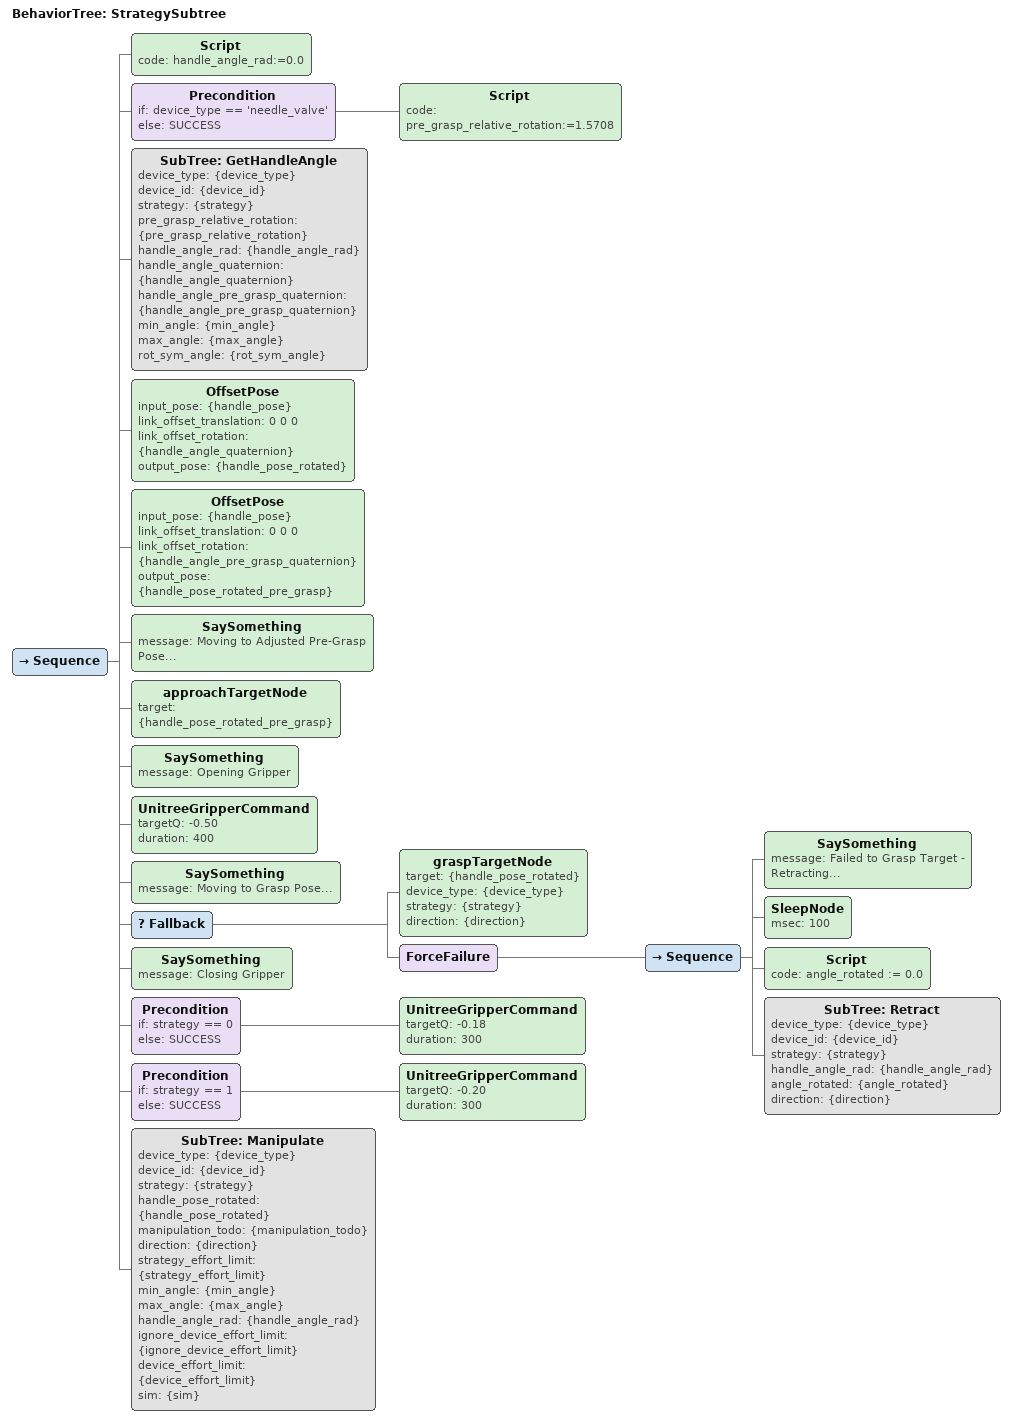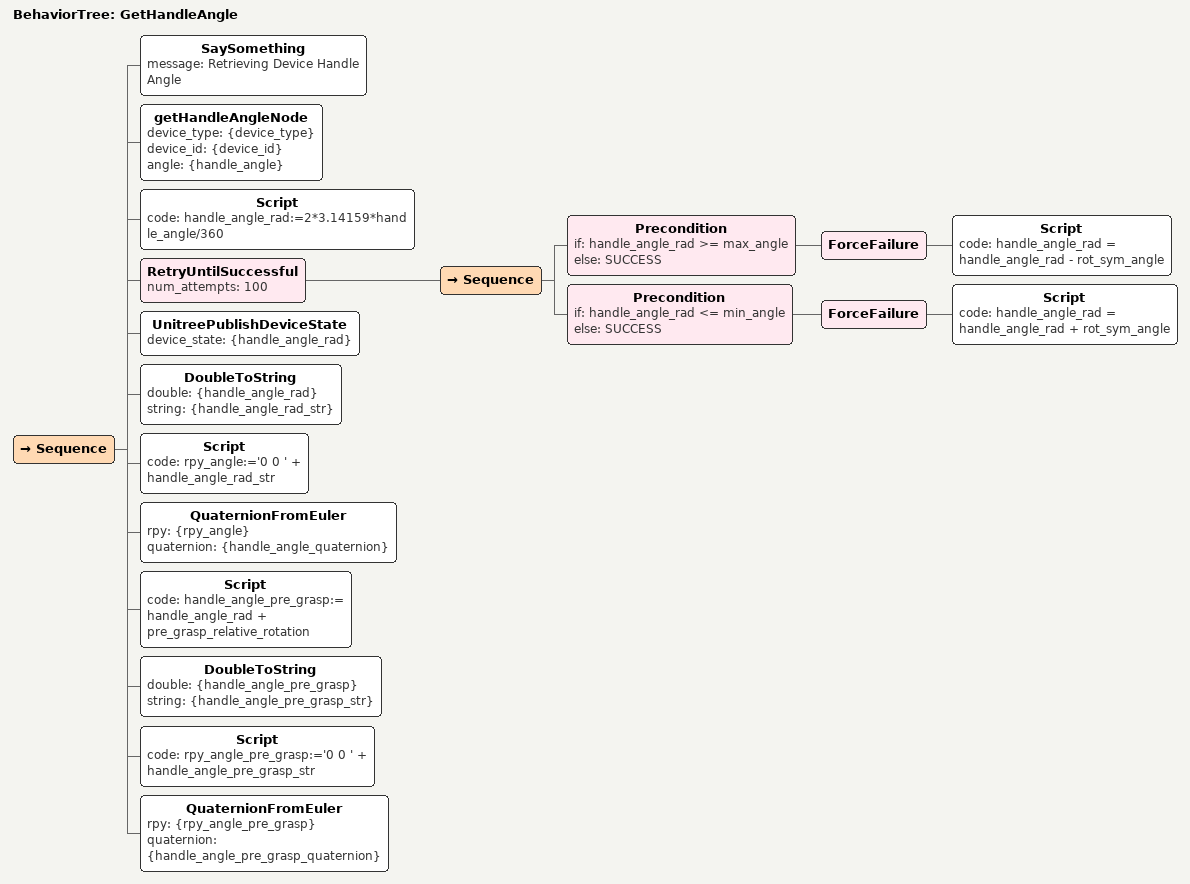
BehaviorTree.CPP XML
<BehaviorTree ID="StrategySubtree">

    <Sequence>

        <Script code="handle_angle_rad:=0.0"/>

        <!-- For pre-grasp, some devices and strategies benefit from applying a relative rotation to the pre-grasp pose -->
        <Precondition if="device_type == 'needle_valve'" else="SUCCESS">
            <Script code="pre_grasp_relative_rotation:=1.5708"/>
        </Precondition>

        <!-- Get Handle Angle (in radians and quaternions)-->
        <SubTree ID="GetHandleAngle" device_type="{device_type}" device_id="{device_id}" strategy="{strategy}" pre_grasp_relative_rotation="{pre_grasp_relative_rotation}" handle_angle_rad="{handle_angle_rad}" handle_angle_quaternion="{handle_angle_quaternion}" handle_angle_pre_grasp_quaternion="{handle_angle_pre_grasp_quaternion}" min_angle="{min_angle}" max_angle="{max_angle}" rot_sym_angle="{rot_sym_angle}"/>

        <!-- Get Pose of (Rotated) Handle -->
        <OffsetPose input_pose="{handle_pose}" link_offset_translation="0 0 0" link_offset_rotation="{handle_angle_quaternion}" output_pose="{handle_pose_rotated}"/>
        <OffsetPose input_pose="{handle_pose}" link_offset_translation="0 0 0" link_offset_rotation="{handle_angle_pre_grasp_quaternion}" output_pose="{handle_pose_rotated_pre_grasp}"/>

        <!-- Tick approachTarget Action-->
        <SaySomething message="Moving to Adjusted Pre-Grasp Pose..."/>
        <approachTargetNode target="{handle_pose_rotated_pre_grasp}"/>

        <!-- Open Gripper -->
        <SaySomething message="Opening Gripper"/>
        <UnitreeGripperCommand targetQ="-0.50" duration="400"/>

        <!-- Grasp -->

        <!-- Tick graspTarget Action-->
        <SaySomething message="Moving to Grasp Pose..."/>
        <Fallback>
            <graspTargetNode target="{handle_pose_rotated}" device_type="{device_type}" strategy="{strategy}" direction="{direction}"/>

            <ForceFailure>

                <!-- Retract -->

                <Sequence>

                    <SaySomething message="Failed to Grasp Target - Retracting..."/>

                    <SleepNode msec="100"/>

                    <!-- Retract Arm -->
                    <Script code="angle_rotated := 0.0"/>
                    <SubTree ID="Retract" device_type="{device_type}" device_id="{device_id}" strategy="{strategy}" handle_angle_rad="{handle_angle_rad}" angle_rotated="{angle_rotated}" direction="{direction}"/>

                </Sequence>

            </ForceFailure>
        </Fallback>

        <!-- Close Gripper -->
        <SaySomething message="Closing Gripper"/>

        <Precondition if="strategy == 0" else="SUCCESS">

            <UnitreeGripperCommand targetQ="-0.18" duration="300"/>

        </Precondition>

        <Precondition if="strategy == 1" else="SUCCESS">

            <UnitreeGripperCommand targetQ="-0.20" duration="300"/>

        </Precondition>

        <!-- Manipulate -->

        <SubTree ID="Manipulate" device_type="{device_type}" device_id="{device_id}" strategy="{strategy}" handle_pose_rotated="{handle_pose_rotated}" manipulation_todo="{manipulation_todo}" direction="{direction}" strategy_effort_limit="{strategy_effort_limit}" min_angle="{min_angle}" max_angle="{max_angle}" handle_angle_rad="{handle_angle_rad}" ignore_device_effort_limit="{ignore_device_effort_limit}" device_effort_limit="{device_effort_limit}" sim="{sim}"/>

    </Sequence>

</BehaviorTree>

<BehaviorTree ID="GetHandleAngle">

    <Sequence>

        <!-- Call getHandleAngle Service -->
        <SaySomething message="Retrieving Device Handle Angle"/>
        <getHandleAngleNode device_type="{device_type}" device_id="{device_id}" angle="{handle_angle}"/>

        <!-- Convert to Radians -->
        <Script code="handle_angle_rad:=2*3.14159*handle_angle/360"/>

        <!-- Ensure Hangle Angle is within Max/Min Limits -->
        <RetryUntilSuccessful num_attempts="100">
            <Sequence>
                <Precondition if="handle_angle_rad >= max_angle" else="SUCCESS">
                    <ForceFailure>
                        <Script code="handle_angle_rad = handle_angle_rad - rot_sym_angle"/>
                    </ForceFailure>
                </Precondition>
                <Precondition if="handle_angle_rad &lt;= min_angle" else="SUCCESS">
                    <ForceFailure>
                        <Script code="handle_angle_rad = handle_angle_rad + rot_sym_angle"/>
                    </ForceFailure>
                </Precondition>
            </Sequence>
        </RetryUntilSuccessful>

        <!-- Update device state -->
        <UnitreePublishDeviceState device_state="{handle_angle_rad}"/>

        <DoubleToString double="{handle_angle_rad}" string="{handle_angle_rad_str}"/>
        <Script code="rpy_angle:='0 0 ' + handle_angle_rad_str"/>

        <!-- Get Quarternion of Handle Angle -->
        <QuaternionFromEuler rpy="{rpy_angle}" quaternion="{handle_angle_quaternion}"/>

        <Script code="handle_angle_pre_grasp:= handle_angle_rad + pre_grasp_relative_rotation"/>

        <!-- For pre-grasp -->
        <DoubleToString double="{handle_angle_pre_grasp}" string="{handle_angle_pre_grasp_str}"/>
        <Script code="rpy_angle_pre_grasp:='0 0 ' + handle_angle_pre_grasp_str"/>

        <!-- Get Quarternion of Handle Angle -->
        <QuaternionFromEuler rpy="{rpy_angle_pre_grasp}" quaternion="{handle_angle_pre_grasp_quaternion}"/>

    </Sequence>

</BehaviorTree>
